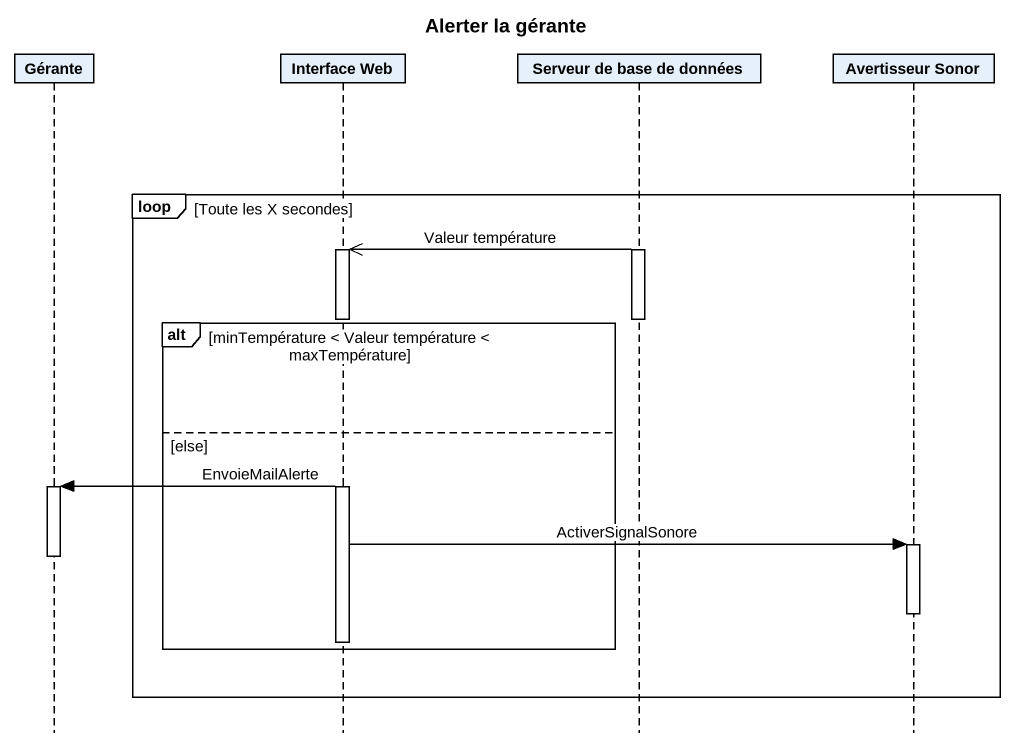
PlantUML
@startuml
title Alerter la gérante
hide footbox
participant Gérante
participant "Interface Web" as Interface_Web
participant "Serveur de base de données" as Serveur_de_base_de_données
participant "Avertisseur Sonor" as Avertisseur_Sonor

loop Toute les X secondes
  activate Serveur_de_base_de_données
  Serveur_de_base_de_données ->> Interface_Web : Valeur température
  activate Interface_Web
  deactivate Serveur_de_base_de_données
  alt minTempérature < Valeur température < maxTempérature
  else else
    Interface_Web -> Gérante : EnvoieMailAlerte
    activate Gérante
    Interface_Web -> Avertisseur_Sonor : ActiverSignalSonore
    activate Avertisseur_Sonor
    deactivate Gérante
    deactivate Avertisseur_Sonor
    deactivate Interface_Web
  end
end
@enduml
